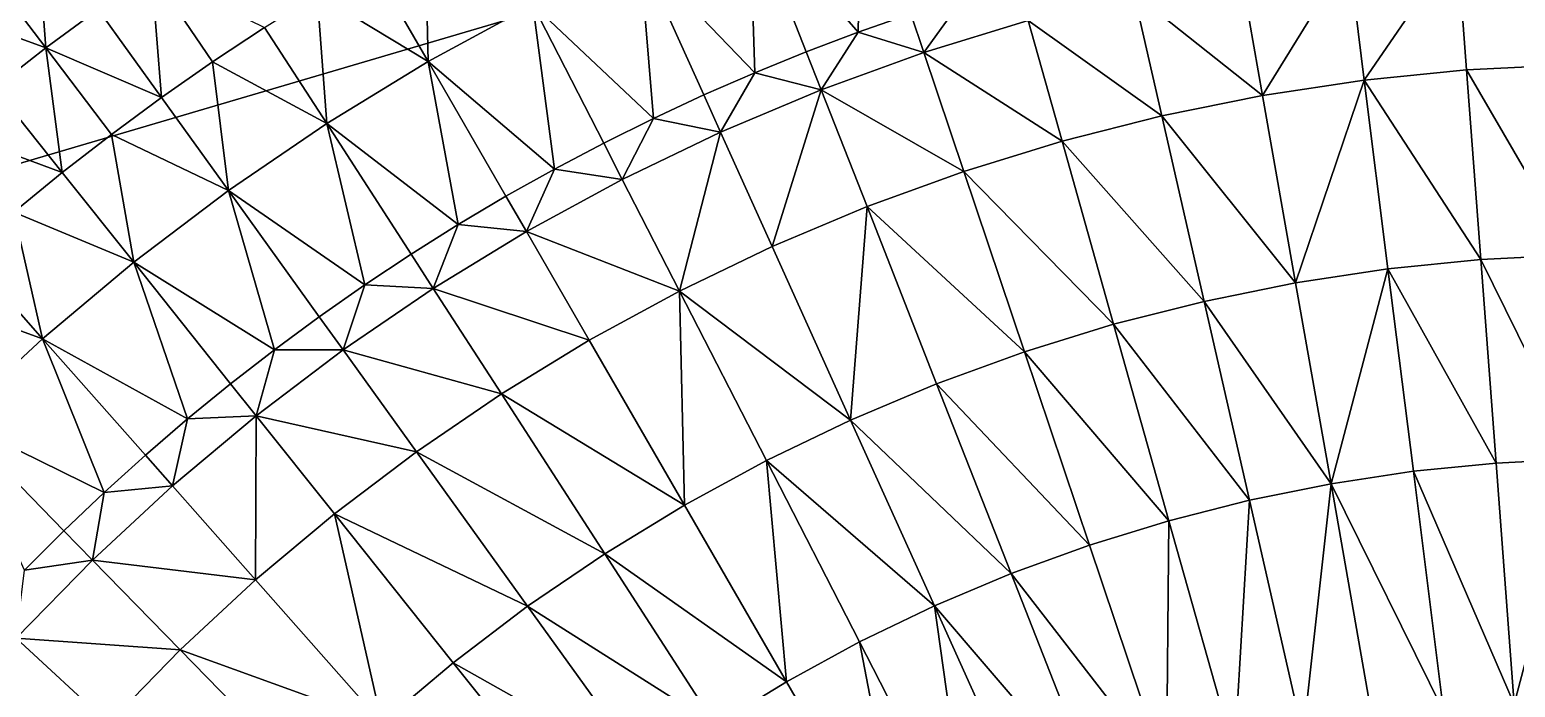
# Model space of a CAD drawing. Header units: millimetres. Extents: x -3250 to 5350, y -3250 to 3250.
# Drawn here: x -1177 to -78, y 1065 to 1552 of the extents above; entities that cross this region are included whole.
import ezdxf

# ---------------------------------------------------------------- set-up
doc = ezdxf.new("R2010")
doc.units = ezdxf.units.MM
doc.header["$MEASUREMENT"] = 0
doc.layers.add('MESH_3D', color=2, linetype='CONTINUOUS')

msp = doc.modelspace()

# ---------------------------------------------------------------- linework, layer by layer
at = {"layer": 'MESH_3D'}
for points in [[(2150.5, 2436.8, 32500), (-3128.5, 880.2, 32500), (-2326.6, -2269.3, 32500)], [(2150.5, 2436.8, 32500), (-2269.3, 2326.6, 32500), (-3128.5, 880.2, 32500)], [(2150.5, 2436.8, 32500), (-2326.6, -2269.3, 32500), (3105.6, 958, 32500)], [(-644.9, 1643.1, -885.2), (-562.2, 1673.2, -885.2), (-564.3, 1550.5, -939.1)], [(-562.2, 1673.2, -885.2), (-525.5, 1564.1, -939.1), (-564.3, 1550.5, -939.1)], [(-726, 1608.9, -885.2), (-644.9, 1643.1, -885.2), (-640.9, 1520.4, -939.1)], [(-644.9, 1643.1, -885.2), (-564.3, 1550.5, -939.1), (-602.8, 1535.9, -939.1)], [(-644.9, 1643.1, -885.2), (-602.8, 1535.9, -939.1), (-640.9, 1520.4, -939.1)], [(-1212.8, 1601.1, -744.3), (-1172.5, 1630.8, -744.3), (-1165.6, 1538.8, -794.3)], [(-1172.5, 1630.8, -744.3), (-1126.8, 1567.3, -794.3), (-1165.6, 1538.8, -794.3)], [(-882.5, 1528.6, -885.2), (-925, 1602.1, -840.8), (-884.8, 1624.7, -840.8)], [(-882.5, 1528.6, -885.2), (-884.8, 1624.7, -840.8), (-805.2, 1570.7, -885.2)], [(-121, 1615.3, -952.1), (-40.4, 1619.3, -952.1), (-38.1, 1526.3, -989.8)], [(-805.2, 1570.7, -885.2), (-726, 1608.9, -885.2), (-715.9, 1486.6, -939.1)], [(-726, 1608.9, -885.2), (-640.9, 1520.4, -939.1), (-678.6, 1504, -939.1)], [(-726, 1608.9, -885.2), (-678.6, 1504, -939.1), (-715.9, 1486.6, -939.1)], [(-281.3, 1595.2, -952.1), (-201.4, 1607.2, -952.1), (-265.1, 1503.6, -989.8)], [(-201.4, 1607.2, -952.1), (-189.9, 1515, -989.8), (-265.1, 1503.6, -989.8)], [(-201.4, 1607.2, -952.1), (-121, 1615.3, -952.1), (-189.9, 1515, -989.8)], [(-121, 1615.3, -952.1), (-114.1, 1522.6, -989.8), (-189.9, 1515, -989.8)], [(-121, 1615.3, -952.1), (-38.1, 1526.3, -989.8), (-114.1, 1522.6, -989.8)], [(-1252.3, 1570.4, -744.3), (-1212.8, 1601.1, -744.3), (-1165.6, 1538.8, -794.3)], [(-1126.8, 1567.3, -794.3), (-1087.4, 1595, -794.3), (-1079.9, 1502.1, -840.8)], [(-1087.4, 1595, -794.3), (-1003.7, 1554, -840.8), (-1042.1, 1528.5, -840.8)], [(-1087.4, 1595, -794.3), (-1042.1, 1528.5, -840.8), (-1079.9, 1502.1, -840.8)], [(-882.5, 1528.6, -885.2), (-964.7, 1578.6, -840.8), (-925, 1602.1, -840.8)], [(-360.4, 1579.2, -952.1), (-281.3, 1595.2, -952.1), (-265.1, 1503.6, -989.8)], [(-957.6, 1482.7, -885.2), (-1003.7, 1554, -840.8), (-964.7, 1578.6, -840.8)], [(-957.6, 1482.7, -885.2), (-964.7, 1578.6, -840.8), (-882.5, 1528.6, -885.2)], [(-515.9, 1535.4, -952.1), (-525.5, 1564.1, -939.1), (-486.3, 1576.7, -939.1)], [(-515.9, 1535.4, -952.1), (-486.3, 1576.7, -939.1), (-438.7, 1559.2, -952.1)], [(-438.7, 1559.2, -952.1), (-360.4, 1579.2, -952.1), (-339.7, 1488.5, -989.8)], [(-360.4, 1579.2, -952.1), (-265.1, 1503.6, -989.8), (-339.7, 1488.5, -989.8)], [(-1252.3, 1570.4, -744.3), (-1165.6, 1538.8, -794.3), (-1203.6, 1509.2, -794.3)], [(-1165.6, 1538.8, -794.3), (-1126.8, 1567.3, -794.3), (-1079.9, 1502.1, -840.8)], [(-882.5, 1528.6, -885.2), (-805.2, 1570.7, -885.2), (-789.1, 1449.1, -939.1)], [(-805.2, 1570.7, -885.2), (-715.9, 1486.6, -939.1), (-752.7, 1468.3, -939.1)], [(-805.2, 1570.7, -885.2), (-752.7, 1468.3, -939.1), (-789.1, 1449.1, -939.1)], [(-515.9, 1535.4, -952.1), (-564.3, 1550.5, -939.1), (-525.5, 1564.1, -939.1)], [(-957.6, 1482.7, -885.2), (-1042.1, 1528.5, -840.8), (-1003.7, 1554, -840.8)], [(-591.8, 1507.8, -952.1), (-602.8, 1535.9, -939.1), (-564.3, 1550.5, -939.1)], [(-591.8, 1507.8, -952.1), (-564.3, 1550.5, -939.1), (-515.9, 1535.4, -952.1)], [(-515.9, 1535.4, -952.1), (-438.7, 1559.2, -952.1), (-413.5, 1469.8, -989.8)], [(-438.7, 1559.2, -952.1), (-339.7, 1488.5, -989.8), (-413.5, 1469.8, -989.8)], [(-1203.6, 1509.2, -794.3), (-1165.6, 1538.8, -794.3), (-1153.5, 1446.4, -840.8)], [(-1165.6, 1538.8, -794.3), (-1079.9, 1502.1, -840.8), (-1117, 1474.7, -840.8)], [(-1165.6, 1538.8, -794.3), (-1117, 1474.7, -840.8), (-1153.5, 1446.4, -840.8)], [(-1030.4, 1433.1, -885.2), (-1079.9, 1502.1, -840.8), (-1042.1, 1528.5, -840.8)], [(-1030.4, 1433.1, -885.2), (-1042.1, 1528.5, -840.8), (-957.6, 1482.7, -885.2)], [(-957.6, 1482.7, -885.2), (-882.5, 1528.6, -885.2), (-860.4, 1407.9, -939.1)], [(-882.5, 1528.6, -885.2), (-789.1, 1449.1, -939.1), (-825, 1428.9, -939.1)], [(-882.5, 1528.6, -885.2), (-825, 1428.9, -939.1), (-860.4, 1407.9, -939.1)], [(-591.8, 1507.8, -952.1), (-640.9, 1520.4, -939.1), (-602.8, 1535.9, -939.1)], [(-591.8, 1507.8, -952.1), (-515.9, 1535.4, -952.1), (-486.3, 1447.3, -989.8)], [(-515.9, 1535.4, -952.1), (-413.5, 1469.8, -989.8), (-486.3, 1447.3, -989.8)], [(-666.2, 1476.4, -952.1), (-678.6, 1504, -939.1), (-640.9, 1520.4, -939.1)], [(-666.2, 1476.4, -952.1), (-640.9, 1520.4, -939.1), (-591.8, 1507.8, -952.1)], [(-189.9, 1515, -989.8), (-114.1, 1522.6, -989.8), (-103.6, 1382, -1040.3)], [(-114.1, 1522.6, -989.8), (-38.1, 1526.3, -989.8), (-34.6, 1385.5, -1040.3)], [(-114.1, 1522.6, -989.8), (-34.6, 1385.5, -1040.3), (-103.6, 1382, -1040.3)], [(-1240.8, 1478.8, -794.3), (-1203.6, 1509.2, -794.3), (-1153.5, 1446.4, -840.8)], [(-666.2, 1476.4, -952.1), (-591.8, 1507.8, -952.1), (-628, 1391.7, -989.8)], [(-591.8, 1507.8, -952.1), (-557.8, 1421.3, -989.8), (-628, 1391.7, -989.8)], [(-591.8, 1507.8, -952.1), (-486.3, 1447.3, -989.8), (-557.8, 1421.3, -989.8)], [(-265.1, 1503.6, -989.8), (-189.9, 1515, -989.8), (-240.7, 1364.8, -1040.3)], [(-189.9, 1515, -989.8), (-172.3, 1375.1, -1040.3), (-240.7, 1364.8, -1040.3)], [(-189.9, 1515, -989.8), (-103.6, 1382, -1040.3), (-172.3, 1375.1, -1040.3)], [(-1030.4, 1433.1, -885.2), (-1117, 1474.7, -840.8), (-1079.9, 1502.1, -840.8)], [(-666.2, 1476.4, -952.1), (-715.9, 1486.6, -939.1), (-678.6, 1504, -939.1)], [(-339.7, 1488.5, -989.8), (-265.1, 1503.6, -989.8), (-240.7, 1364.8, -1040.3)], [(-739, 1441.4, -952.1), (-752.7, 1468.3, -939.1), (-715.9, 1486.6, -939.1)], [(-739, 1441.4, -952.1), (-715.9, 1486.6, -939.1), (-666.2, 1476.4, -952.1)], [(-413.5, 1469.8, -989.8), (-339.7, 1488.5, -989.8), (-308.4, 1351.1, -1040.3)], [(-339.7, 1488.5, -989.8), (-240.7, 1364.8, -1040.3), (-308.4, 1351.1, -1040.3)], [(-1240.8, 1478.8, -794.3), (-1153.5, 1446.4, -840.8), (-1189.2, 1417.2, -840.8)], [(-1100.5, 1380, -885.2), (-1153.5, 1446.4, -840.8), (-1117, 1474.7, -840.8)], [(-1100.5, 1380, -885.2), (-1117, 1474.7, -840.8), (-1030.4, 1433.1, -885.2)], [(-1030.4, 1433.1, -885.2), (-957.6, 1482.7, -885.2), (-929.5, 1363.3, -939.1)], [(-957.6, 1482.7, -885.2), (-860.4, 1407.9, -939.1), (-895.2, 1386, -939.1)], [(-957.6, 1482.7, -885.2), (-895.2, 1386, -939.1), (-929.5, 1363.3, -939.1)], [(-739, 1441.4, -952.1), (-666.2, 1476.4, -952.1), (-696.6, 1358.7, -989.8)], [(-666.2, 1476.4, -952.1), (-628, 1391.7, -989.8), (-696.6, 1358.7, -989.8)], [(-739, 1441.4, -952.1), (-789.1, 1449.1, -939.1), (-752.7, 1468.3, -939.1)], [(-486.3, 1447.3, -989.8), (-413.5, 1469.8, -989.8), (-375.4, 1334.1, -1040.3)], [(-413.5, 1469.8, -989.8), (-308.4, 1351.1, -1040.3), (-375.4, 1334.1, -1040.3)], [(-1100.5, 1380, -885.2), (-1189.2, 1417.2, -840.8), (-1153.5, 1446.4, -840.8)], [(-809.9, 1402.8, -952.1), (-825, 1428.9, -939.1), (-789.1, 1449.1, -939.1)], [(-809.9, 1402.8, -952.1), (-789.1, 1449.1, -939.1), (-739, 1441.4, -952.1)], [(-809.9, 1402.8, -952.1), (-739, 1441.4, -952.1), (-696.6, 1358.7, -989.8)], [(-557.8, 1421.3, -989.8), (-486.3, 1447.3, -989.8), (-441.4, 1313.7, -1040.3)], [(-486.3, 1447.3, -989.8), (-375.4, 1334.1, -1040.3), (-441.4, 1313.7, -1040.3)], [(-1100.5, 1380, -885.2), (-1030.4, 1433.1, -885.2), (-996.3, 1315.3, -939.1)], [(-1030.4, 1433.1, -885.2), (-929.5, 1363.3, -939.1), (-963.2, 1339.7, -939.1)], [(-1030.4, 1433.1, -885.2), (-963.2, 1339.7, -939.1), (-996.3, 1315.3, -939.1)], [(-809.9, 1402.8, -952.1), (-860.4, 1407.9, -939.1), (-825, 1428.9, -939.1)], [(-628, 1391.7, -989.8), (-557.8, 1421.3, -989.8), (-570, 1263.2, -1040.3)], [(-557.8, 1421.3, -989.8), (-506.3, 1290.1, -1040.3), (-570, 1263.2, -1040.3)], [(-557.8, 1421.3, -989.8), (-441.4, 1313.7, -1040.3), (-506.3, 1290.1, -1040.3)], [(-1167.9, 1323.4, -885.2), (-1224.1, 1387.1, -840.8), (-1189.2, 1417.2, -840.8)], [(-1167.9, 1323.4, -885.2), (-1189.2, 1417.2, -840.8), (-1100.5, 1380, -885.2)], [(-878.8, 1360.7, -952.1), (-895.2, 1386, -939.1), (-860.4, 1407.9, -939.1)], [(-878.8, 1360.7, -952.1), (-860.4, 1407.9, -939.1), (-809.9, 1402.8, -952.1)], [(-878.8, 1360.7, -952.1), (-809.9, 1402.8, -952.1), (-763.4, 1322.3, -989.8)], [(-809.9, 1402.8, -952.1), (-696.6, 1358.7, -989.8), (-763.4, 1322.3, -989.8)], [(-1167.9, 1323.4, -885.2), (-1258.3, 1356.1, -840.8), (-1224.1, 1387.1, -840.8)], [(-878.8, 1360.7, -952.1), (-929.5, 1363.3, -939.1), (-895.2, 1386, -939.1)], [(-696.6, 1358.7, -989.8), (-628, 1391.7, -989.8), (-570, 1263.2, -1040.3)], [(-103.6, 1382, -1040.3), (-34.6, 1385.5, -1040.3), (-30.8, 1234.5, -1086.9)], [(-1167.9, 1323.4, -885.2), (-1100.5, 1380, -885.2), (-1060.6, 1264, -939.1)], [(-1100.5, 1380, -885.2), (-996.3, 1315.3, -939.1), (-1028.8, 1290, -939.1)], [(-1100.5, 1380, -885.2), (-1028.8, 1290, -939.1), (-1060.6, 1264, -939.1)], [(-240.7, 1364.8, -1040.3), (-172.3, 1375.1, -1040.3), (-214.4, 1216.1, -1086.9)], [(-172.3, 1375.1, -1040.3), (-153.5, 1225.3, -1086.9), (-214.4, 1216.1, -1086.9)], [(-172.3, 1375.1, -1040.3), (-103.6, 1382, -1040.3), (-92.3, 1231.4, -1086.9)], [(-172.3, 1375.1, -1040.3), (-92.3, 1231.4, -1086.9), (-153.5, 1225.3, -1086.9)], [(-103.6, 1382, -1040.3), (-30.8, 1234.5, -1086.9), (-92.3, 1231.4, -1086.9)], [(-945.5, 1315.2, -952.1), (-963.2, 1339.7, -939.1), (-929.5, 1363.3, -939.1)], [(-945.5, 1315.2, -952.1), (-929.5, 1363.3, -939.1), (-878.8, 1360.7, -952.1)], [(-308.4, 1351.1, -1040.3), (-240.7, 1364.8, -1040.3), (-214.4, 1216.1, -1086.9)], [(-1232.4, 1263.6, -885.2), (-1258.3, 1356.1, -840.8), (-1167.9, 1323.4, -885.2)], [(-945.5, 1315.2, -952.1), (-878.8, 1360.7, -952.1), (-828.4, 1282.6, -989.8)], [(-878.8, 1360.7, -952.1), (-763.4, 1322.3, -989.8), (-828.4, 1282.6, -989.8)], [(-763.4, 1322.3, -989.8), (-696.6, 1358.7, -989.8), (-692.9, 1200.2, -1040.3)], [(-696.6, 1358.7, -989.8), (-570, 1263.2, -1040.3), (-632.3, 1233.3, -1040.3)], [(-696.6, 1358.7, -989.8), (-632.3, 1233.3, -1040.3), (-692.9, 1200.2, -1040.3)], [(-375.4, 1334.1, -1040.3), (-308.4, 1351.1, -1040.3), (-274.8, 1203.9, -1086.9)], [(-308.4, 1351.1, -1040.3), (-214.4, 1216.1, -1086.9), (-274.8, 1203.9, -1086.9)], [(-945.5, 1315.2, -952.1), (-996.3, 1315.3, -939.1), (-963.2, 1339.7, -939.1)], [(-441.4, 1313.7, -1040.3), (-375.4, 1334.1, -1040.3), (-334.4, 1188.7, -1086.9)], [(-375.4, 1334.1, -1040.3), (-274.8, 1203.9, -1086.9), (-334.4, 1188.7, -1086.9)], [(-1232.4, 1263.6, -885.2), (-1167.9, 1323.4, -885.2), (-1122.3, 1209.5, -939.1)], [(-1167.9, 1323.4, -885.2), (-1060.6, 1264, -939.1), (-1091.8, 1237.1, -939.1)], [(-1167.9, 1323.4, -885.2), (-1091.8, 1237.1, -939.1), (-1122.3, 1209.5, -939.1)], [(-828.4, 1282.6, -989.8), (-763.4, 1322.3, -989.8), (-692.9, 1200.2, -1040.3)], [(-1009.9, 1266.4, -952.1), (-1028.8, 1290, -939.1), (-996.3, 1315.3, -939.1)], [(-1009.9, 1266.4, -952.1), (-996.3, 1315.3, -939.1), (-945.5, 1315.2, -952.1)], [(-1009.9, 1266.4, -952.1), (-945.5, 1315.2, -952.1), (-891.3, 1239.7, -989.8)], [(-945.5, 1315.2, -952.1), (-828.4, 1282.6, -989.8), (-891.3, 1239.7, -989.8)], [(-506.3, 1290.1, -1040.3), (-441.4, 1313.7, -1040.3), (-393.3, 1170.6, -1086.9)], [(-441.4, 1313.7, -1040.3), (-334.4, 1188.7, -1086.9), (-393.3, 1170.6, -1086.9)], [(-1009.9, 1266.4, -952.1), (-1060.6, 1264, -939.1), (-1028.8, 1290, -939.1)], [(-570, 1263.2, -1040.3), (-506.3, 1290.1, -1040.3), (-451.1, 1149.5, -1086.9)], [(-506.3, 1290.1, -1040.3), (-393.3, 1170.6, -1086.9), (-451.1, 1149.5, -1086.9)], [(-891.3, 1239.7, -989.8), (-828.4, 1282.6, -989.8), (-751.9, 1164.2, -1040.3)], [(-828.4, 1282.6, -989.8), (-692.9, 1200.2, -1040.3), (-751.9, 1164.2, -1040.3)], [(-1071.8, 1214.5, -952.1), (-1009.9, 1266.4, -952.1), (-1010.3, 1144.8, -989.8)], [(-1071.8, 1214.5, -952.1), (-1060.6, 1264, -939.1), (-1009.9, 1266.4, -952.1)], [(-1009.9, 1266.4, -952.1), (-952, 1193.7, -989.8), (-1010.3, 1144.8, -989.8)], [(-1009.9, 1266.4, -952.1), (-891.3, 1239.7, -989.8), (-952, 1193.7, -989.8)], [(-1232.4, 1263.6, -885.2), (-1122.3, 1209.5, -939.1), (-1152.1, 1181.2, -939.1)], [(-1232.4, 1263.6, -885.2), (-1152.1, 1181.2, -939.1), (-1181.2, 1152.1, -939.1)], [(-1071.8, 1214.5, -952.1), (-1091.8, 1237.1, -939.1), (-1060.6, 1264, -939.1)], [(-632.3, 1233.3, -1040.3), (-570, 1263.2, -1040.3), (-507.9, 1125.6, -1086.9)], [(-570, 1263.2, -1040.3), (-451.1, 1149.5, -1086.9), (-507.9, 1125.6, -1086.9)], [(-1071.8, 1214.5, -952.1), (-1122.3, 1209.5, -939.1), (-1091.8, 1237.1, -939.1)], [(-952, 1193.7, -989.8), (-891.3, 1239.7, -989.8), (-809, 1125.3, -1040.3)], [(-891.3, 1239.7, -989.8), (-751.9, 1164.2, -1040.3), (-809, 1125.3, -1040.3)], [(-692.9, 1200.2, -1040.3), (-632.3, 1233.3, -1040.3), (-617.4, 1069.4, -1086.9)], [(-632.3, 1233.3, -1040.3), (-507.9, 1125.6, -1086.9), (-563.4, 1098.9, -1086.9)], [(-632.3, 1233.3, -1040.3), (-563.4, 1098.9, -1086.9), (-617.4, 1069.4, -1086.9)], [(-153.5, 1225.3, -1086.9), (-92.3, 1231.4, -1086.9), (-78.9, 1052.9, -1133)], [(-92.3, 1231.4, -1086.9), (-30.8, 1234.5, -1086.9), (-78.9, 1052.9, -1133)], [(-30.8, 1234.5, -1086.9), (-26.3, 1055.6, -1133), (-78.9, 1052.9, -1133)], [(-214.4, 1216.1, -1086.9), (-153.5, 1225.3, -1086.9), (-131.3, 1047.7, -1133)], [(-153.5, 1225.3, -1086.9), (-78.9, 1052.9, -1133), (-131.3, 1047.7, -1133)], [(-1131, 1159.5, -952.1), (-1152.1, 1181.2, -939.1), (-1122.3, 1209.5, -939.1)], [(-1131, 1159.5, -952.1), (-1071.8, 1214.5, -952.1), (-1010.3, 1144.8, -989.8)], [(-1131, 1159.5, -952.1), (-1122.3, 1209.5, -939.1), (-1071.8, 1214.5, -952.1)], [(-274.8, 1203.9, -1086.9), (-214.4, 1216.1, -1086.9), (-235, 1029.4, -1133)], [(-214.4, 1216.1, -1086.9), (-183.4, 1039.8, -1133), (-235, 1029.4, -1133)], [(-214.4, 1216.1, -1086.9), (-131.3, 1047.7, -1133), (-183.4, 1039.8, -1133)], [(-751.9, 1164.2, -1040.3), (-692.9, 1200.2, -1040.3), (-617.4, 1069.4, -1086.9)], [(-334.4, 1188.7, -1086.9), (-274.8, 1203.9, -1086.9), (-286, 1016.4, -1133)], [(-274.8, 1203.9, -1086.9), (-235, 1029.4, -1133), (-286, 1016.4, -1133)], [(-1010.3, 1144.8, -989.8), (-952, 1193.7, -989.8), (-917, 1039.1, -1040.3)], [(-952, 1193.7, -989.8), (-864.1, 1083.5, -1040.3), (-917, 1039.1, -1040.3)], [(-952, 1193.7, -989.8), (-809, 1125.3, -1040.3), (-864.1, 1083.5, -1040.3)], [(-393.3, 1170.6, -1086.9), (-334.4, 1188.7, -1086.9), (-336.3, 1000.9, -1133)], [(-334.4, 1188.7, -1086.9), (-286, 1016.4, -1133), (-336.3, 1000.9, -1133)], [(-1131, 1159.5, -952.1), (-1181.2, 1152.1, -939.1), (-1152.1, 1181.2, -939.1)], [(-451.1, 1149.5, -1086.9), (-393.3, 1170.6, -1086.9), (-336.3, 1000.9, -1133)], [(-1187.4, 1101.7, -952.1), (-1131, 1159.5, -952.1), (-1066.1, 1093, -989.8)], [(-1187.4, 1101.7, -952.1), (-1181.2, 1152.1, -939.1), (-1131, 1159.5, -952.1)], [(-1131, 1159.5, -952.1), (-1010.3, 1144.8, -989.8), (-1066.1, 1093, -989.8)], [(-809, 1125.3, -1040.3), (-751.9, 1164.2, -1040.3), (-670, 1037.3, -1086.9)], [(-751.9, 1164.2, -1040.3), (-617.4, 1069.4, -1086.9), (-670, 1037.3, -1086.9)], [(-1066.1, 1093, -989.8), (-1010.3, 1144.8, -989.8), (-917, 1039.1, -1040.3)], [(-507.9, 1125.6, -1086.9), (-451.1, 1149.5, -1086.9), (-385.8, 982.9, -1133)], [(-451.1, 1149.5, -1086.9), (-336.3, 1000.9, -1133), (-385.8, 982.9, -1133)], [(-864.1, 1083.5, -1040.3), (-809, 1125.3, -1040.3), (-720.8, 1002.6, -1086.9)], [(-809, 1125.3, -1040.3), (-670, 1037.3, -1086.9), (-720.8, 1002.6, -1086.9)], [(-563.4, 1098.9, -1086.9), (-507.9, 1125.6, -1086.9), (-481.7, 939.6, -1133)], [(-507.9, 1125.6, -1086.9), (-434.3, 962.4, -1133), (-481.7, 939.6, -1133)], [(-507.9, 1125.6, -1086.9), (-385.8, 982.9, -1133), (-434.3, 962.4, -1133)], [(-1240.8, 1041.2, -952.1), (-1187.4, 1101.7, -952.1), (-1119.2, 1038.5, -989.8)], [(-1187.4, 1101.7, -952.1), (-1066.1, 1093, -989.8), (-1119.2, 1038.5, -989.8)], [(-1119.2, 1038.5, -989.8), (-1066.1, 1093, -989.8), (-967.7, 992.1, -1040.3)], [(-1066.1, 1093, -989.8), (-917, 1039.1, -1040.3), (-967.7, 992.1, -1040.3)], [(-617.4, 1069.4, -1086.9), (-563.4, 1098.9, -1086.9), (-527.9, 914.4, -1133)], [(-563.4, 1098.9, -1086.9), (-481.7, 939.6, -1133), (-527.9, 914.4, -1133)], [(-917, 1039.1, -1040.3), (-864.1, 1083.5, -1040.3), (-769.9, 965.4, -1086.9)], [(-864.1, 1083.5, -1040.3), (-720.8, 1002.6, -1086.9), (-769.9, 965.4, -1086.9)], [(-670, 1037.3, -1086.9), (-617.4, 1069.4, -1086.9), (-527.9, 914.4, -1133)]]:
    msp.add_3dface(points, dxfattribs=at)

doc.saveas('drawing.dxf')
